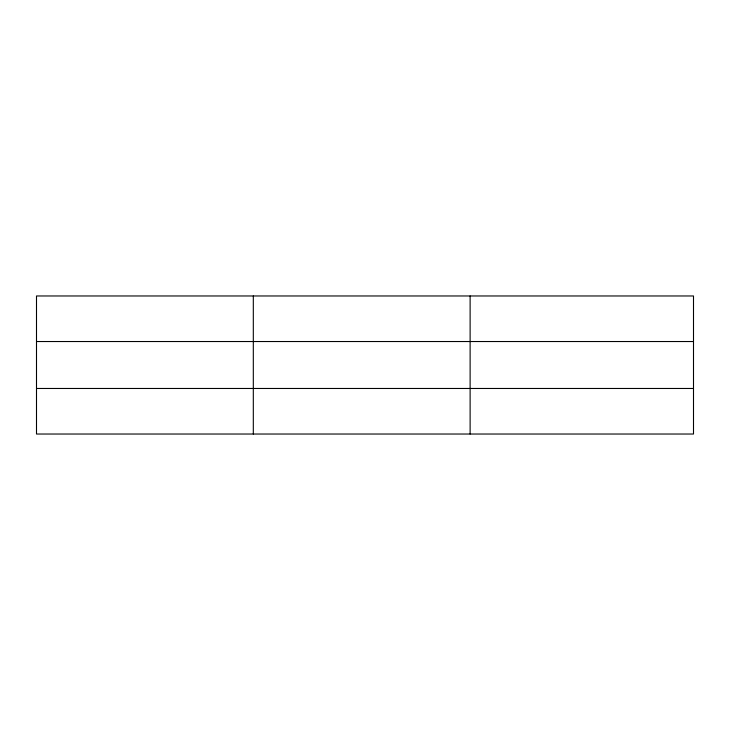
<?xml version="1.0" encoding="UTF-8"?>
<svg xmlns="http://www.w3.org/2000/svg" width="730" height="730" viewBox="0 0 730 730"><rect width="100%" height="100%" fill="white"/><g stroke="black" fill="none" stroke-linecap="round" stroke-linejoin="round"><path stroke-width="1.09" d="M253.31 295.969L253.31 434.031M470.12 295.969L470.12 434.031M36.5 341.53L693.5 341.53M36.5 388.47L693.5 388.47M693.5 411.255L693.5 434.031L36.5 434.031L36.5 295.969L693.5 295.969L693.5 411.255"/></g></svg>
